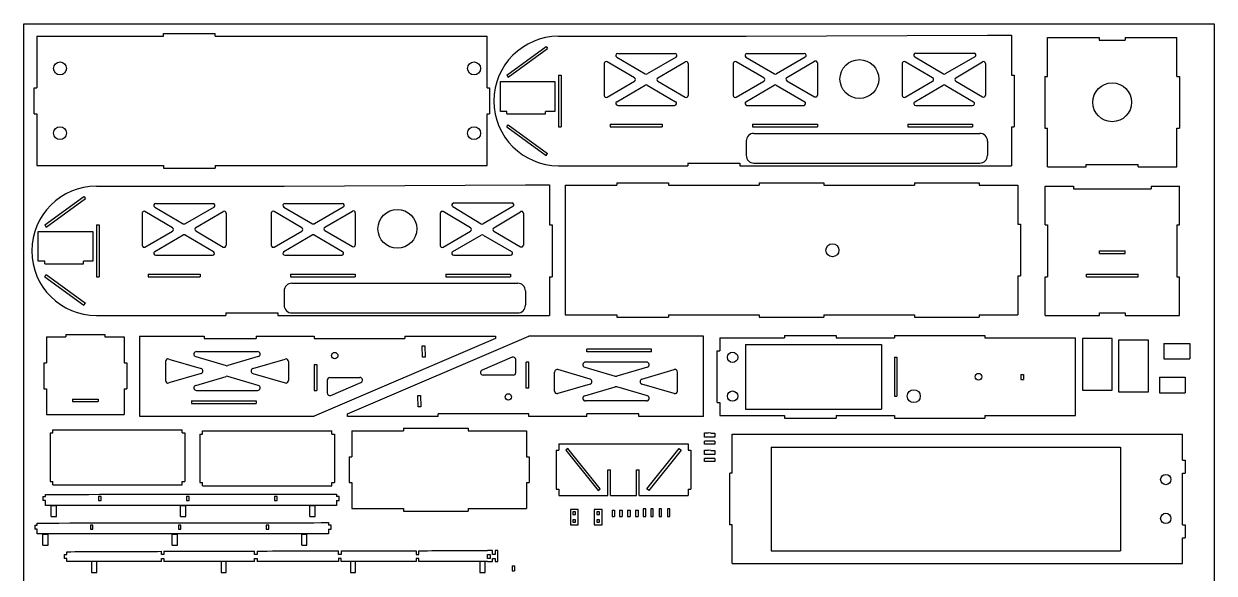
# Model space of a CAD drawing. Header units: millimetres. Extents: x -19 to 901, y -788 to 132.
# Drawn here: x -19 to 901, y -293 to 132 of the extents above; entities that cross this region are included whole.
import ezdxf

# ---------------------------------------------------------------- set-up
doc = ezdxf.new("R2010")
doc.units = ezdxf.units.MM

# ---------------------------------------------------------------- blocks, each defined once
blk = doc.blocks.new('tail_卡扣')
at = {"color": 7, "linetype": 'Continuous', "lineweight": 25}
for p, q in [((0, 5.36), (0, 8.78)), ((0, 8.78), (3, 8.78)), ((8, 5.36), (0, 5.36)), ((8, 2.36), (0, 2.36)), ((0, 0), (0, 2.36)), ((3, 0), (0, 0)), ((5, 8.46), (3, 8.78)), ((5, 0.07), (3, 0)), ((5, 8.46), (8, 8.46)), ((8, 0.07), (5, 0.07)), ((8, 8.46), (8, 5.36)), ((8, 2.36), (8, 0.07))]:
    blk.add_line(p, q, dxfattribs=at)
blk = doc.blocks.new('插座板')
at = {"color": 7, "linetype": 'Continuous', "lineweight": 25}
for p, q in [((0, 12), (0, 0)), ((6, 12), (0, 12)), ((4, 10), (2, 10)), ((2, 10), (2, 8)), ((4, 8), (4, 10)), ((6, 0), (6, 12)), ((0, 0), (6, 0)), ((2, 8), (4, 8)), ((4, 4), (2, 4)), ((2, 4), (2, 2)), ((2, 2), (4, 2)), ((4, 2), (4, 4))]:
    blk.add_line(p, q, dxfattribs=at)
blk = doc.blocks.new('6mm插座')
at = {"color": 7, "linetype": 'Continuous', "lineweight": 25}
for p, q in [((0, 6), (0, 0)), ((2, 6), (0, 6)), ((0, 0), (2, 0)), ((2, 0), (2, 6))]:
    blk.add_line(p, q, dxfattribs=at)
blk = doc.blocks.new('5mm插座')
at = {"color": 7, "linetype": 'Continuous', "lineweight": 25}
for p, q in [((0, 5), (0, 0)), ((0, 5), (2, 5)), ((0, 0), (2, 0)), ((2, 5), (2, 0))]:
    blk.add_line(p, q, dxfattribs=at)
blk = doc.blocks.new('副翼前挡板')
at = {"color": 7, "linetype": 'Continuous', "lineweight": 25}
for p, q in [((0, 15.41), (2, 15.41)), ((0, 15.41), (0, 12.41)), ((2, 12.41), (0, 12.41)), ((2, 15.41), (2, 17.06)), ((2, 8.63), (2, 12.41)), ((45, 15.41), (43, 15.41)), ((43, 15.41), (43, 12.41)), ((43, 12.41), (45, 12.41)), ((45, 12.41), (45, 15.41)), ((111, 15.41), (111, 12.41)), ((113, 15.41), (111, 15.41)), ((111, 12.41), (113, 12.41)), ((113, 12.41), (113, 15.41)), ((181, 15.41), (179, 15.41)), ((179, 15.41), (179, 12.41)), ((179, 12.41), (181, 12.41)), ((181, 12.41), (181, 15.41)), ((227, 17.37), (227, 15.41)), ((229, 15.41), (227, 15.41)), ((227, 12.41), (227, 8.63)), ((227, 12.41), (229, 12.41)), ((229, 12.41), (229, 15.41)), ((6.35, 0), (6.35, 8.63)), ((6.35, 0), (10.35, 0)), ((6.55, 8.63), (6.55, 8.42)), ((6.55, 8.42), (7.55, 8.42)), ((7.55, 8.42), (7.55, 8.63)), ((7.75, 8.63), (7.75, 8.42)), ((7.75, 8.42), (8.75, 8.42)), ((8.75, 8.42), (8.75, 8.63)), ((8.95, 8.63), (8.95, 8.42)), ((8.95, 8.42), (9.95, 8.42)), ((9.95, 8.42), (9.95, 8.63)), ((10.15, 8.63), (10.15, 8.42)), ((10.15, 8.42), (10.35, 8.42)), ((10.35, 0), (10.35, 8.42)), ((106.35, 0), (106.35, 8.62)), ((106.35, 0), (110.35, 0)), ((106.55, 8.62), (106.55, 8.42)), ((106.55, 8.42), (107.55, 8.42)), ((107.55, 8.42), (107.55, 8.62)), ((107.75, 8.62), (107.75, 8.42)), ((107.75, 8.42), (108.75, 8.42)), ((108.75, 8.42), (108.75, 8.62)), ((108.95, 8.62), (108.95, 8.42)), ((108.95, 8.42), (109.95, 8.42)), ((109.95, 8.42), (109.95, 8.62)), ((110.15, 8.62), (110.15, 8.42)), ((110.15, 8.42), (110.35, 8.42)), ((110.35, 0), (110.35, 8.42)), ((206.35, 0), (206.35, 8.63)), ((206.35, 0), (210.35, 0)), ((206.55, 8.63), (206.55, 8.42)), ((206.55, 8.42), (207.55, 8.42)), ((207.55, 8.42), (207.55, 8.63)), ((207.75, 8.63), (207.75, 8.42)), ((207.75, 8.42), (208.75, 8.42)), ((208.75, 8.42), (208.75, 8.63)), ((208.95, 8.63), (208.95, 8.42)), ((208.95, 8.42), (209.95, 8.42)), ((209.95, 8.42), (209.95, 8.63)), ((210.15, 8.63), (210.15, 8.42)), ((210.15, 8.42), (210.35, 8.42)), ((210.35, 0), (210.35, 8.42))]:
    blk.add_line(p, q, dxfattribs=at)
for points, knots in [([(2, 17.06), (46.62, 17.19), (91.23, 17.26), (135.85, 17.3), (166.23, 17.33), (196.62, 17.35), (227, 17.37)], [0.002, 0.002, 0.002, 0.002, 0.1358483, 0.1358483, 0.1358483, 0.2270002, 0.2270002, 0.2270002, 0.2270002]), ([(106.35, 8.62), (89.7, 8.62), (57.63, 8.62), (25.56, 8.62), (10.15, 8.63)], [0.41265214, 0.41265214, 0.41265214, 0.41265214, 0.46260475, 0.50885214, 0.50885214, 0.50885214, 0.50885214]), ([(206.35, 8.63), (188.83, 8.62), (156.76, 8.62), (124.69, 8.62), (110.15, 8.62)], [0.31265214, 0.31265214, 0.31265214, 0.31265214, 0.36521428, 0.40885214, 0.40885214, 0.40885214, 0.40885214])]:
    blk.add_open_spline(points, degree=3, knots=knots, dxfattribs=at)
for points in [[(6.35, 8.63), (4.9, 8.63), (3.45, 8.63), (2, 8.63)], [(7.55, 8.63), (7.21, 8.63), (6.88, 8.63), (6.55, 8.63)], [(8.75, 8.63), (8.41, 8.63), (8.08, 8.63), (7.75, 8.63)], [(9.95, 8.63), (9.61, 8.63), (9.28, 8.63), (8.95, 8.63)], [(107.55, 8.62), (107.21, 8.62), (106.88, 8.62), (106.55, 8.62)], [(108.75, 8.62), (108.41, 8.62), (108.08, 8.62), (107.75, 8.62)], [(109.95, 8.62), (109.61, 8.62), (109.28, 8.62), (108.95, 8.62)], [(207.55, 8.63), (207.21, 8.63), (206.88, 8.63), (206.55, 8.63)], [(208.75, 8.63), (208.41, 8.63), (208.08, 8.63), (207.75, 8.63)], [(209.95, 8.63), (209.61, 8.63), (209.28, 8.63), (208.95, 8.63)], [(227, 8.63), (221.38, 8.63), (215.77, 8.63), (210.15, 8.63)]]:
    blk.add_open_spline(points, degree=3, dxfattribs=at)
blk = doc.blocks.new('升降舵前挡板')
at = {"color": 7, "linetype": 'Continuous', "lineweight": 25}
for p, q in [((0, 13.95), (2, 13.95)), ((0, 13.95), (0, 10.95)), ((2, 10.95), (0, 10.95)), ((2, 13.95), (2, 16.19)), ((2, 8.66), (2, 10.95)), ((75, 13.95), (75, 16.47)), ((77, 13.95), (75, 13.95)), ((75, 8.66), (75, 10.95)), ((75, 10.95), (77, 10.95)), ((77, 16.48), (77, 13.95)), ((77, 10.95), (77, 8.66)), ((147, 13.95), (147, 16.69)), ((149, 13.95), (147, 13.95)), ((147, 8.66), (147, 10.95)), ((147, 10.95), (149, 10.95)), ((149, 16.7), (149, 13.95)), ((149, 10.95), (149, 8.66)), ((212, 13.95), (212, 16.84)), ((214, 13.95), (212, 13.95)), ((212, 10.95), (212, 8.66)), ((214, 10.95), (212, 10.95)), ((214, 16.85), (214, 13.95)), ((214, 8.66), (214, 10.95)), ((272, 16.96), (272, 13.95)), ((272, 13.95), (274, 13.95)), ((272, 10.95), (272, 8.66)), ((274, 10.95), (272, 10.95)), ((274, 13.95), (274, 16.96)), ((274, 8.66), (274, 10.95)), ((331, 17.05), (327, 17.05)), ((327, 13.95), (329, 13.95)), ((327, 10.95), (327, 13.95)), ((329, 10.95), (327, 10.95)), ((329, 13.95), (329, 10.95)), ((331, 13.95), (331, 17.05)), ((333, 13.95), (331, 13.95)), ((331, 8.66), (331, 10.95)), ((331, 10.95), (333, 10.95)), ((335, 17.05), (333, 17.05)), ((333, 17.05), (333, 13.95)), ((333, 10.95), (333, 8.66)), ((335, 8.66), (335, 17.05)), ((21.12, 8.66), (21.12, 0)), ((21.12, 0), (25.12, 0)), ((21.32, 8.56), (21.32, 8.66)), ((22.32, 8.56), (21.32, 8.56)), ((22.32, 8.66), (22.32, 8.56)), ((22.52, 8.56), (22.52, 8.66)), ((23.52, 8.56), (22.52, 8.56)), ((23.52, 8.66), (23.52, 8.56)), ((23.72, 8.56), (23.72, 8.66)), ((24.72, 8.56), (23.72, 8.56)), ((24.72, 8.66), (24.72, 8.56)), ((24.92, 8.56), (24.92, 8.66)), ((25.12, 8.56), (24.92, 8.56)), ((25.12, 0), (25.12, 8.56)), ((121.12, 8.66), (121.12, 0)), ((121.12, 0), (125.12, 0)), ((121.32, 8.56), (121.32, 8.66)), ((122.32, 8.56), (121.32, 8.56)), ((122.32, 8.66), (122.32, 8.56)), ((122.52, 8.56), (122.52, 8.66)), ((123.52, 8.56), (122.52, 8.56)), ((123.52, 8.66), (123.52, 8.56)), ((123.72, 8.56), (123.72, 8.66)), ((124.72, 8.56), (123.72, 8.56)), ((124.72, 8.66), (124.72, 8.56)), ((124.92, 8.56), (124.92, 8.66)), ((125.12, 8.56), (124.92, 8.56)), ((125.12, 0), (125.12, 8.56)), ((221.12, 8.66), (221.12, 0)), ((221.12, 0), (225.12, 0)), ((221.32, 8.56), (221.32, 8.66)), ((222.32, 8.56), (221.32, 8.56)), ((222.32, 8.66), (222.32, 8.56)), ((222.52, 8.56), (222.52, 8.66)), ((223.52, 8.56), (222.52, 8.56)), ((223.52, 8.66), (223.52, 8.56)), ((223.72, 8.56), (223.72, 8.66)), ((224.72, 8.56), (223.72, 8.56)), ((224.72, 8.66), (224.72, 8.56)), ((224.92, 8.56), (224.92, 8.66)), ((225.12, 8.56), (224.92, 8.56)), ((225.12, 0), (225.12, 8.56)), ((321.12, 8.66), (321.12, 0)), ((321.12, 0), (325.12, 0)), ((321.32, 8.56), (321.32, 8.66)), ((322.32, 8.56), (321.32, 8.56)), ((322.32, 8.66), (322.32, 8.56)), ((322.52, 8.56), (322.52, 8.66)), ((323.52, 8.56), (322.52, 8.56)), ((323.52, 8.66), (323.52, 8.56)), ((323.72, 8.56), (323.72, 8.66)), ((324.72, 8.56), (323.72, 8.56)), ((324.72, 8.66), (324.72, 8.56)), ((324.92, 8.56), (324.92, 8.66)), ((325.12, 8.56), (324.92, 8.56)), ((325.12, 0), (325.12, 8.56)), ((327, 8.66), (331, 8.66)), ((333, 8.66), (335, 8.66))]:
    blk.add_line(p, q, dxfattribs=at)
for points, knots in [([(2, 16.19), (10.26, 16.22), (18.53, 16.26), (42.86, 16.36), (58.93, 16.42), (75, 16.47)], [0.00200002, 0.00200002, 0.00200002, 0.00200002, 0.02679485, 0.02679485, 0.07500061, 0.07500061, 0.07500061, 0.07500061]), ([(77, 16.48), (95.99, 16.55), (114.98, 16.6), (138.32, 16.67), (142.66, 16.68), (147, 16.69)], [0.07700062, 0.07700062, 0.07700062, 0.07700062, 0.13397432, 0.13397432, 0.14700094, 0.14700094, 0.14700094, 0.14700094]), ([(214, 16.85), (219.83, 16.86), (239.16, 16.9), (258.49, 16.94), (272, 16.96)], [0.21400114, 0.21400114, 0.21400114, 0.21400114, 0.2314763, 0.27200125, 0.27200125, 0.27200125, 0.27200125])]:
    blk.add_open_spline(points, degree=3, knots=knots, dxfattribs=at)
for points in [[(149, 16.7), (170, 16.75), (191, 16.8), (212, 16.84)], [(274, 16.96), (291.67, 17), (309.33, 17.03), (327, 17.05)], [(21.12, 8.66), (14.75, 8.66), (8.37, 8.66), (2, 8.66)], [(22.32, 8.66), (21.99, 8.66), (21.66, 8.66), (21.32, 8.66)], [(23.52, 8.66), (23.19, 8.66), (22.86, 8.66), (22.52, 8.66)], [(24.72, 8.66), (24.39, 8.66), (24.06, 8.66), (23.72, 8.66)], [(75, 8.66), (58.31, 8.66), (41.62, 8.66), (24.92, 8.66)], [(121.12, 8.66), (106.42, 8.66), (91.71, 8.66), (77, 8.66)], [(122.32, 8.66), (121.99, 8.66), (121.66, 8.66), (121.32, 8.66)], [(123.52, 8.66), (123.19, 8.66), (122.86, 8.66), (122.52, 8.66)], [(124.72, 8.66), (124.39, 8.66), (124.06, 8.66), (123.72, 8.66)], [(147, 8.66), (139.64, 8.66), (132.28, 8.66), (124.92, 8.66)], [(212, 8.66), (191, 8.66), (170, 8.66), (149, 8.66)], [(221.12, 8.66), (218.75, 8.66), (216.37, 8.66), (214, 8.66)], [(222.32, 8.66), (221.99, 8.66), (221.66, 8.66), (221.32, 8.66)], [(223.52, 8.66), (223.19, 8.66), (222.86, 8.66), (222.52, 8.66)], [(224.72, 8.66), (224.39, 8.66), (224.06, 8.66), (223.72, 8.66)], [(272, 8.66), (256.31, 8.66), (240.62, 8.66), (224.92, 8.66)], [(321.12, 8.66), (305.42, 8.66), (289.71, 8.66), (274, 8.66)], [(322.32, 8.66), (321.99, 8.66), (321.66, 8.66), (321.32, 8.66)], [(323.52, 8.66), (323.19, 8.66), (322.86, 8.66), (322.52, 8.66)], [(324.72, 8.66), (324.39, 8.66), (324.06, 8.66), (323.72, 8.66)], [(327, 8.66), (326.31, 8.66), (325.62, 8.66), (324.92, 8.66)]]:
    blk.add_open_spline(points, degree=3, dxfattribs=at)
blk = doc.blocks.new('fin_卡扣_高度为59')
at = {"color": 7, "linetype": 'Continuous', "lineweight": 25}
for p, q in [((0, 4), (2, 4)), ((0, 4), (0, 0)), ((0, 0), (2, 0)), ((2, 4), (2, 0))]:
    blk.add_line(p, q, dxfattribs=at)

msp = doc.modelspace()

# ---------------------------------------------------------------- linework, layer by layer
at = {"color": 7, "linetype": 'Continuous', "lineweight": 25}
for p, q in [((-9.5, 122), (-9.5, 82)), ((-9.5, 122), (88.5, 122)), ((88.5, 122), (88.5, 124)), ((88.5, 124), (128.5, 124)), ((128.5, 122), (128.5, 124)), ((128.5, 122), (338.5, 122)), ((338.5, 82), (338.5, 122)), ((393.8, 121.84), (538.8, 121.84)), ((538.8, 121.84), (725.3, 122.84)), ((725.3, 122.84), (743.8, 122.84)), ((743.8, 122.84), (743.8, 91.84)), ((771.69, 90.87), (771.69, 120.87)), ((771.69, 120.87), (811.69, 120.87)), ((811.69, 120.87), (811.69, 118.87)), ((831.69, 120.87), (831.69, 118.87)), ((831.69, 120.87), (871.69, 120.87)), ((871.69, 90.87), (871.69, 120.87)), ((353.8, 91.84), (384.1, 113.93)), ((354.98, 90.23), (385.28, 112.32)), ((384.1, 113.93), (385.28, 112.32)), ((811.69, 118.87), (831.69, 118.87)), ((452.57, 89.74), (431.25, 102.19)), ((438.78, 105.71), (460.86, 92.83)), ((439.54, 108.5), (483.88, 108.5)), ((484.63, 105.7), (462.37, 92.82)), ((470.5, 89.8), (491.73, 102.19)), ((552.38, 89.74), (531.05, 102.19)), ((538.59, 105.71), (560.67, 92.83)), ((539.35, 108.5), (583.68, 108.5)), ((584.43, 105.7), (562.18, 92.82)), ((570.31, 90.14), (591.54, 102.53)), ((593.8, 101.23), (593.8, 76.45)), ((682.91, 89.69), (661.58, 102.13)), ((669.1, 106.06), (691.18, 92.78)), ((669.87, 108.84), (714.89, 108.84)), ((715.64, 106.04), (692.7, 92.77)), ((700.81, 89.74), (721.53, 102.12)), ((428.99, 100.89), (428.99, 76.1)), ((493.99, 100.89), (493.99, 76.11)), ((528.8, 100.89), (528.8, 76.1)), ((659.32, 100.84), (659.32, 76.05)), ((723.8, 100.84), (723.8, 76.36)), ((348.8, 86.84), (390.8, 86.84)), ((348.8, 63.84), (348.8, 86.84)), ((353.8, 91.84), (354.98, 90.23)), ((390.8, 86.84), (390.8, 63.84)), ((393.8, 91.84), (395.8, 91.84)), ((393.8, 91.84), (393.8, 51.84)), ((395.8, 91.84), (395.8, 51.84)), ((431.24, 74.81), (452.57, 87.15)), ((438.78, 71.3), (460.73, 84.1)), ((462.25, 84.1), (484.2, 71.3)), ((470.5, 87.21), (491.73, 74.82)), ((531.05, 74.81), (552.38, 87.15)), ((538.59, 71.3), (560.54, 84.1)), ((562.05, 84.1), (584.01, 71.3)), ((570.31, 87.55), (591.54, 75.16)), ((661.57, 74.75), (682.9, 87.1)), ((669.11, 71.24), (691.06, 84.05)), ((692.58, 84.05), (714.53, 71.24)), ((700.83, 87.15), (721.54, 75.07)), ((743.8, 91.84), (745.8, 91.84)), ((745.8, 91.84), (745.8, 51.84)), ((769.69, 90.87), (771.69, 90.87)), ((769.69, 90.87), (769.69, 50.87)), ((871.69, 90.87), (873.69, 90.87)), ((873.69, 90.87), (873.69, 50.87)), ((-11.5, 82), (-9.5, 82)), ((-11.5, 62), (-11.5, 82)), ((338.5, 82), (340.5, 82)), ((340.5, 82), (340.5, 62)), ((439.54, 68.5), (483.44, 68.5)), ((539.35, 68.5), (583.25, 68.5)), ((669.87, 68.45), (713.77, 68.45)), ((-11.5, 62), (-9.5, 62)), ((-9.5, 62), (-9.5, 22)), ((338.5, 62), (340.5, 62)), ((338.5, 22), (338.5, 62)), ((353.8, 63.84), (348.8, 63.84)), ((353.8, 61.84), (353.8, 63.84)), ((353.8, 61.84), (383.8, 61.84)), ((383.8, 61.84), (383.8, 63.84)), ((390.8, 63.84), (383.8, 63.84)), ((353.8, 51.84), (354.98, 53.46)), ((353.8, 51.84), (384.1, 29.75)), ((354.98, 53.46), (385.28, 31.37)), ((393.8, 51.84), (395.8, 51.84)), ((433.8, 53.84), (473.8, 53.84)), ((433.8, 53.84), (433.8, 51.84)), ((433.8, 51.84), (473.8, 51.84)), ((473.8, 53.84), (473.8, 51.84)), ((543.8, 53.84), (593.8, 53.84)), ((543.8, 53.84), (543.8, 51.84)), ((543.8, 51.84), (593.8, 51.84)), ((544.8, 46.84), (719.3, 46.84)), ((593.8, 53.84), (593.8, 51.84)), ((663.8, 53.84), (713.8, 53.84)), ((663.8, 53.84), (663.8, 51.84)), ((663.8, 51.84), (713.8, 51.84)), ((713.8, 53.84), (713.8, 51.84)), ((743.8, 51.84), (743.8, 21.84)), ((743.8, 51.84), (745.8, 51.84)), ((769.69, 50.87), (771.69, 50.87)), ((771.69, 20.87), (771.69, 50.87)), ((871.69, 50.87), (873.69, 50.87)), ((871.69, 20.87), (871.69, 50.87)), ((538.8, 40.84), (538.8, 29.84)), ((725.3, 40.84), (725.3, 29.84)), ((384.1, 29.75), (385.28, 31.37)), ((-9.5, 22), (88.5, 22)), ((88.5, 22), (88.5, 20)), ((88.5, 20), (128.5, 20)), ((128.5, 22), (338.5, 22)), ((128.5, 22), (128.5, 20)), ((393.8, 21.84), (493.8, 21.84)), ((493.8, 23.84), (493.8, 21.84)), ((493.8, 23.84), (533.8, 23.84)), ((533.8, 23.84), (533.8, 21.84)), ((533.8, 21.84), (743.8, 21.84)), ((544.8, 23.84), (719.3, 23.84)), ((771.69, 20.87), (801.69, 20.87)), ((801.69, 22.87), (841.69, 22.87)), ((801.69, 20.87), (801.69, 22.87)), ((841.69, 20.87), (841.69, 22.87)), ((841.69, 20.87), (871.69, 20.87)), ((36.73, 6.05), (181.73, 6.05)), ((181.73, 6.05), (368.23, 7.05)), ((368.23, 7.05), (386.73, 7.05)), ((386.73, 7.05), (386.73, -23.95)), ((398.78, 6.74), (398.78, -93.26)), ((398.78, 6.74), (438.78, 6.74)), ((438.78, 8.74), (438.78, 6.74)), ((438.78, 8.74), (478.78, 8.74)), ((478.78, 8.74), (478.78, 6.74)), ((478.78, 6.74), (548.78, 6.74)), ((548.78, 8.74), (548.78, 6.74)), ((548.78, 8.74), (598.78, 8.74)), ((598.78, 8.74), (598.78, 6.74)), ((598.78, 6.74), (668.78, 6.74)), ((668.78, 8.74), (668.78, 6.74)), ((668.78, 8.74), (718.78, 8.74)), ((718.78, 8.74), (718.78, 6.74)), ((718.78, 6.74), (748.78, 6.74)), ((748.78, 6.74), (748.78, -23.26)), ((769.75, -23.95), (769.75, 6.05)), ((769.75, 6.05), (791.75, 6.05)), ((791.75, 6.05), (791.75, 4.05)), ((791.75, 4.05), (851.75, 4.05)), ((851.75, 6.05), (851.75, 4.05)), ((851.75, 6.05), (873.75, 6.05)), ((873.75, -23.95), (873.75, 6.05)), ((-3.27, -23.95), (27.03, -1.86)), ((-2.1, -25.56), (28.21, -3.47)), ((27.03, -1.86), (28.21, -3.47)), ((82.47, -7.29), (126.8, -7.29)), ((182.27, -7.29), (226.61, -7.29)), ((312.8, -6.95), (357.82, -6.95)), ((71.92, -14.9), (71.92, -39.69)), ((95.5, -26.05), (74.17, -13.6)), ((81.71, -10.08), (103.79, -22.97)), ((127.55, -10.09), (105.3, -22.97)), ((113.43, -25.99), (134.66, -13.6)), ((136.92, -14.9), (136.92, -39.68)), ((171.73, -14.9), (171.73, -39.69)), ((195.31, -26.05), (173.98, -13.6)), ((181.52, -10.08), (203.6, -22.97)), ((227.36, -10.09), (205.11, -22.97)), ((213.23, -25.65), (234.47, -13.26)), ((236.73, -14.56), (236.73, -39.34)), ((302.25, -14.95), (302.25, -39.74)), ((325.83, -26.1), (304.5, -13.66)), ((312.02, -9.73), (334.11, -23.01)), ((358.57, -9.75), (335.63, -23.02)), ((343.74, -26.06), (364.46, -13.67)), ((366.73, -14.95), (366.73, -39.43)), ((-3.27, -23.95), (-2.1, -25.56)), ((36.73, -23.95), (38.73, -23.95)), ((36.73, -23.95), (36.73, -63.95)), ((38.73, -23.95), (38.73, -63.95)), ((386.73, -23.95), (388.73, -23.95)), ((388.73, -23.95), (388.73, -63.95)), ((748.78, -23.26), (750.78, -23.26)), ((750.78, -23.26), (750.78, -63.26)), ((769.75, -23.95), (771.75, -23.95)), ((771.75, -23.95), (771.75, -63.95)), ((871.75, -23.95), (873.75, -23.95)), ((871.75, -23.95), (871.75, -63.95)), ((-8.27, -28.95), (33.73, -28.95)), ((-8.27, -51.95), (-8.27, -28.95)), ((33.73, -28.95), (33.73, -51.95)), ((74.17, -40.99), (95.5, -28.64)), ((81.71, -44.49), (103.66, -31.69)), ((105.17, -31.69), (127.13, -44.49)), ((113.43, -28.58), (134.66, -40.97)), ((173.98, -40.99), (195.31, -28.64)), ((181.52, -44.49), (203.47, -31.69)), ((204.98, -31.69), (226.93, -44.49)), ((213.23, -28.24), (234.47, -40.63)), ((304.5, -41.04), (325.83, -28.69)), ((312.04, -44.55), (333.99, -31.74)), ((335.5, -31.74), (357.46, -44.55)), ((343.76, -28.64), (364.47, -40.72)), ((811.75, -43.95), (831.75, -43.95)), ((811.75, -45.95), (811.75, -43.95)), ((811.75, -45.95), (831.75, -45.95)), ((831.75, -45.95), (831.75, -43.95)), ((-3.27, -51.95), (-8.27, -51.95)), ((-3.27, -53.95), (-3.27, -51.95)), ((-3.27, -53.95), (26.73, -53.95)), ((26.73, -53.95), (26.73, -51.95)), ((33.73, -51.95), (26.73, -51.95)), ((82.47, -47.29), (126.37, -47.29)), ((182.27, -47.29), (226.18, -47.29)), ((312.8, -47.34), (356.7, -47.34)), ((-3.27, -63.95), (-2.1, -62.33)), ((-3.27, -63.95), (27.03, -86.04)), ((-2.1, -62.33), (28.21, -84.42)), ((36.73, -63.95), (38.73, -63.95)), ((76.73, -61.95), (116.73, -61.95)), ((76.73, -61.95), (76.73, -63.95)), ((76.73, -63.95), (116.73, -63.95)), ((116.73, -61.95), (116.73, -63.95)), ((186.73, -61.95), (236.73, -61.95)), ((186.73, -61.95), (186.73, -63.95)), ((186.73, -63.95), (236.73, -63.95)), ((236.73, -61.95), (236.73, -63.95)), ((306.73, -61.95), (356.73, -61.95)), ((306.73, -61.95), (306.73, -63.95)), ((306.73, -63.95), (356.73, -63.95)), ((356.73, -61.95), (356.73, -63.95)), ((386.73, -63.95), (386.73, -93.95)), ((386.73, -63.95), (388.73, -63.95)), ((748.78, -63.26), (750.78, -63.26)), ((748.78, -63.26), (748.78, -93.26)), ((769.75, -93.95), (769.75, -63.95)), ((769.75, -63.95), (771.75, -63.95)), ((801.75, -61.95), (841.75, -61.95)), ((801.75, -63.95), (801.75, -61.95)), ((801.75, -63.95), (841.75, -63.95)), ((841.75, -63.95), (841.75, -61.95)), ((871.75, -63.95), (873.75, -63.95)), ((873.75, -93.95), (873.75, -63.95)), ((187.73, -68.95), (362.23, -68.95)), ((181.73, -74.95), (181.73, -85.95)), ((368.23, -74.95), (368.23, -85.95)), ((27.03, -86.04), (28.21, -84.42)), ((136.73, -91.95), (136.73, -93.95)), ((136.73, -91.95), (176.73, -91.95)), ((176.73, -91.95), (176.73, -93.95)), ((187.73, -91.95), (362.23, -91.95)), ((811.75, -93.95), (811.75, -91.95)), ((811.75, -91.95), (831.75, -91.95)), ((831.75, -91.95), (831.75, -93.95)), ((36.73, -93.95), (136.73, -93.95)), ((176.73, -93.95), (386.73, -93.95)), ((398.78, -93.26), (438.78, -93.26)), ((438.78, -93.26), (438.78, -95.26)), ((438.78, -95.26), (478.78, -95.26)), ((478.78, -93.26), (548.78, -93.26)), ((478.78, -93.26), (478.78, -95.26)), ((548.78, -93.26), (548.78, -95.26)), ((548.78, -95.26), (598.78, -95.26)), ((598.78, -93.26), (668.78, -93.26)), ((598.78, -93.26), (598.78, -95.26)), ((668.78, -93.26), (668.78, -95.26)), ((668.78, -95.26), (718.78, -95.26)), ((718.78, -93.26), (748.78, -93.26)), ((718.78, -93.26), (718.78, -95.26)), ((769.75, -93.95), (811.75, -93.95)), ((831.75, -93.95), (873.75, -93.95)), ((13.09, -108.47), (13.09, -110.47)), ((13.09, -108.47), (43.09, -108.47)), ((43.09, -108.47), (43.09, -110.47)), ((70.03, -109.79), (120.03, -109.79)), ((70.03, -109.79), (70.03, -171.79)), ((120.03, -109.79), (120.03, -111.79)), ((160.03, -109.79), (160.03, -111.79)), ((160.03, -109.79), (205.03, -109.79)), ((205.03, -109.79), (205.03, -111.79)), ((230.73, -169.96), (370.73, -109.96)), ((275.03, -109.79), (275.03, -111.79)), ((275.03, -109.79), (345.03, -109.79)), ((345.03, -109.79), (345.03, -111.79)), ((505.73, -109.96), (370.73, -109.96)), ((505.73, -171.96), (505.73, -109.96)), ((568.32, -109.23), (568.32, -111.23)), ((568.32, -109.23), (608.32, -109.23)), ((608.32, -109.23), (608.32, -111.23)), ((653.32, -109.23), (723.32, -109.23)), ((653.32, -109.23), (653.32, -111.23)), ((723.32, -109.23), (723.32, -111.23)), ((-1.91, -110.47), (-1.91, -130.47)), ((-1.91, -110.47), (13.09, -110.47)), ((43.09, -110.47), (58.09, -110.47)), ((58.09, -110.47), (58.09, -130.47)), ((120.03, -111.79), (160.03, -111.79)), ((205.03, -111.79), (275.03, -111.79)), ((345.03, -111.79), (205.03, -171.79)), ((288.47, -117.32), (290.47, -117.29)), ((288.63, -126.1), (288.47, -117.32)), ((290.47, -117.29), (290.63, -126.07)), ((518.32, -111.23), (518.32, -121.23)), ((518.32, -111.23), (568.32, -111.23)), ((538.32, -116.23), (538.32, -166.23)), ((538.32, -116.23), (643.32, -116.23)), ((608.32, -111.23), (653.32, -111.23)), ((643.32, -116.23), (643.32, -166.23)), ((723.32, -111.23), (793.32, -111.23)), ((793.32, -171.23), (793.32, -111.23)), ((798.62, -111.69), (798.62, -151.69)), ((821.62, -111.69), (798.62, -111.69)), ((821.62, -151.69), (821.62, -111.69)), ((826.67, -112.85), (826.67, -152.85)), ((849.67, -112.85), (826.67, -112.85)), ((849.67, -152.85), (849.67, -112.85)), ((861.71, -115.44), (881.67, -115.44)), ((861.71, -115.44), (861.71, -127.44)), ((881.67, -115.44), (881.67, -127.44)), ((92.59, -127.55), (117.51, -134.87)), ((113.35, -125.71), (136.97, -132.66)), ((113.92, -121.79), (161.14, -121.79)), ((161.71, -125.71), (138.09, -132.66)), ((157.55, -134.87), (182.47, -127.55)), ((290.63, -126.07), (288.63, -126.1)), ((357.94, -126.15), (334.69, -136.12)), ((360.73, -137.96), (360.73, -127.99)), ((415.73, -121.96), (415.73, -119.96)), ((465.73, -119.96), (415.73, -119.96)), ((465.73, -121.96), (415.73, -121.96)), ((465.73, -121.96), (465.73, -119.96)), ((516.32, -161.23), (516.32, -121.23)), ((516.32, -121.23), (518.32, -121.23)), ((653.32, -126.23), (655.32, -126.23)), ((653.32, -126.23), (653.32, -156.23)), ((655.32, -126.23), (655.32, -156.23)), ((861.71, -127.44), (881.67, -127.44)), ((-3.91, -130.47), (-1.91, -130.47)), ((-3.91, -130.47), (-3.91, -150.47)), ((58.09, -130.47), (60.09, -130.47)), ((60.09, -130.47), (60.09, -150.47)), ((90.03, -129.47), (90.03, -144.12)), ((185.03, -129.47), (185.03, -144.12)), ((205.03, -131.79), (205.03, -151.79)), ((205.03, -131.79), (207.03, -131.79)), ((207.03, -131.79), (207.03, -151.79)), ((368.73, -149.96), (368.73, -129.96)), ((370.73, -129.96), (368.73, -129.96)), ((370.73, -149.96), (370.73, -129.96)), ((390.73, -152.29), (390.73, -137.63)), ((418.21, -143.04), (393.3, -135.71)), ((414.06, -133.88), (437.67, -140.82)), ((461.84, -129.96), (414.62, -129.96)), ((462.41, -133.88), (438.8, -140.82)), ((458.26, -143.04), (483.17, -135.71)), ((485.73, -152.29), (485.73, -137.63)), ((117.51, -138.71), (92.59, -146.04)), ((113.35, -147.87), (136.97, -140.93)), ((161.71, -147.87), (138.09, -140.93)), ((157.55, -138.71), (182.47, -146.04)), ((215.03, -143.79), (215.03, -153.76)), ((217.03, -141.79), (240.29, -141.79)), ((217.82, -155.6), (241.07, -145.63)), ((358.73, -139.96), (335.48, -139.96)), ((418.21, -146.88), (393.3, -154.21)), ((483.17, -154.21), (458.26, -146.88)), ((751.02, -139.38), (751.02, -143.26)), ((751.02, -139.38), (753.02, -139.38)), ((751.02, -143.26), (753.02, -143.26)), ((753.02, -139.38), (753.02, -143.26)), ((858.23, -141.54), (878.19, -141.54)), ((858.23, -141.54), (858.23, -153.54)), ((878.19, -141.54), (878.19, -153.54)), ((-3.91, -150.47), (-1.91, -150.47)), ((-1.91, -150.47), (-1.91, -170.47)), ((58.09, -150.47), (60.09, -150.47)), ((58.09, -150.47), (58.09, -170.47)), ((113.92, -151.79), (161.14, -151.79)), ((205.03, -151.79), (207.03, -151.79)), ((285.14, -155.69), (287.14, -155.65)), ((285.29, -164.46), (285.14, -155.69)), ((287.14, -155.65), (287.29, -164.43)), ((370.73, -149.96), (368.73, -149.96)), ((414.06, -156.04), (437.67, -149.1)), ((462.41, -156.04), (438.8, -149.1)), ((653.32, -156.23), (655.32, -156.23)), ((798.62, -151.69), (821.62, -151.69)), ((826.67, -152.85), (849.67, -152.85)), ((858.23, -153.54), (878.19, -153.54)), ((18.09, -158.47), (18.09, -160.47)), ((18.09, -158.47), (38.09, -158.47)), ((18.09, -160.47), (38.09, -160.47)), ((38.09, -158.47), (38.09, -160.47)), ((110.03, -159.79), (160.03, -159.79)), ((110.03, -159.79), (110.03, -161.79)), ((110.03, -161.79), (160.03, -161.79)), ((160.03, -159.79), (160.03, -161.79)), ((287.29, -164.43), (285.29, -164.46)), ((461.84, -159.96), (414.62, -159.96)), ((516.32, -161.23), (518.32, -161.23)), ((518.32, -161.23), (518.32, -171.23)), ((-1.91, -170.47), (58.09, -170.47)), ((70.03, -171.79), (205.03, -171.79)), ((230.73, -171.96), (230.73, -169.96)), ((300.73, -171.96), (230.73, -171.96)), ((370.73, -169.96), (300.73, -169.96)), ((300.73, -171.96), (300.73, -169.96)), ((370.73, -171.96), (370.73, -169.96)), ((415.73, -171.96), (370.73, -171.96)), ((455.73, -169.96), (415.73, -169.96)), ((415.73, -171.96), (415.73, -169.96)), ((455.73, -171.96), (455.73, -169.96)), ((505.73, -171.96), (455.73, -171.96)), ((518.32, -171.23), (568.32, -171.23)), ((538.32, -166.23), (643.32, -166.23)), ((568.32, -171.23), (568.32, -173.23)), ((568.32, -173.23), (608.32, -173.23)), ((608.32, -171.23), (653.32, -171.23)), ((608.32, -171.23), (608.32, -173.23)), ((653.32, -171.23), (653.32, -173.23)), ((653.32, -173.23), (723.32, -173.23)), ((723.32, -171.23), (793.32, -171.23)), ((723.32, -171.23), (723.32, -173.23)), ((2.93, -184.7), (2.93, -182.2)), ((2.93, -182.2), (102.93, -182.2)), ((102.93, -184.7), (102.93, -182.2)), ((118.66, -185.54), (118.66, -183.04)), ((118.66, -183.04), (218.66, -183.04)), ((218.66, -185.54), (218.66, -183.04)), ((234.02, -183.07), (234.02, -203.07)), ((234.02, -183.07), (274.02, -183.07)), ((274.02, -181.07), (324.02, -181.07)), ((274.02, -181.07), (274.02, -183.07)), ((324.02, -181.07), (324.02, -183.07)), ((324.02, -183.07), (369.02, -183.07)), ((369.02, -183.07), (369.02, -203.07)), ((0.93, -184.7), (2.93, -184.7)), ((0.93, -184.7), (0.93, -222.2)), ((102.93, -184.7), (104.93, -184.7)), ((104.93, -184.7), (104.93, -222.2)), ((116.66, -185.54), (118.66, -185.54)), ((116.66, -185.54), (116.66, -223.04)), ((218.66, -185.54), (220.66, -185.54)), ((220.66, -185.54), (220.66, -223.04)), ((394, -193.04), (394, -198.04)), ((394, -193.04), (494, -193.04)), ((494, -193.04), (494, -198.04)), ((528.09, -215.66), (528.09, -185.66)), ((528.09, -185.66), (876.09, -185.66)), ((876.09, -205.66), (876.09, -185.66)), ((392, -198.04), (394, -198.04)), ((392, -198.04), (392, -228.04)), ((400.9, -196.79), (399.34, -198.04)), ((399.34, -198.04), (424.41, -229.21)), ((425.97, -227.96), (400.9, -196.79)), ((462.02, -227.96), (487.09, -196.79)), ((488.65, -198.04), (463.58, -229.21)), ((487.09, -196.79), (488.65, -198.04)), ((494, -198.04), (496, -198.04)), ((496, -198.04), (496, -228.04)), ((558.09, -195.66), (558.09, -275.66)), ((558.09, -195.66), (828.09, -195.66)), ((828.09, -195.66), (828.09, -275.66)), ((232.02, -203.07), (234.02, -203.07)), ((232.02, -203.07), (232.02, -223.07)), ((369.02, -203.07), (371.02, -203.07)), ((371.02, -203.07), (371.02, -223.07)), ((876.09, -205.66), (878.09, -205.66)), ((878.09, -205.66), (878.09, -215.66)), ((432, -213.04), (434, -213.04)), ((432, -233.04), (432, -213.04)), ((434, -233.04), (434, -213.04)), ((454, -213.04), (456, -213.04)), ((454, -233.04), (454, -213.04)), ((456, -233.04), (456, -213.04)), ((526.09, -255.66), (526.09, -215.66)), ((528.09, -215.66), (526.09, -215.66)), ((876.09, -215.66), (878.09, -215.66)), ((876.09, -255.66), (876.09, -215.66)), ((0.93, -222.2), (2.93, -222.2)), ((2.93, -224.7), (2.93, -222.2)), ((2.93, -224.7), (102.93, -224.7)), ((102.93, -222.2), (104.93, -222.2)), ((102.93, -224.7), (102.93, -222.2)), ((116.66, -223.04), (118.66, -223.04)), ((118.66, -225.54), (118.66, -223.04)), ((118.66, -225.54), (218.66, -225.54)), ((218.66, -223.04), (220.66, -223.04)), ((218.66, -225.54), (218.66, -223.04)), ((232.02, -223.07), (234.02, -223.07)), ((234.02, -223.07), (234.02, -243.07)), ((369.02, -223.07), (371.02, -223.07)), ((369.02, -223.07), (369.02, -243.07)), ((392, -228.04), (394, -228.04)), ((394, -228.04), (394, -233.04)), ((424.41, -229.21), (425.97, -227.96)), ((463.58, -229.21), (462.02, -227.96)), ((494, -228.04), (496, -228.04)), ((494, -228.04), (494, -233.04)), ((394, -233.04), (432, -233.04)), ((434, -233.04), (454, -233.04)), ((456, -233.04), (494, -233.04)), ((234.02, -243.07), (274.02, -243.07)), ((274.02, -243.07), (274.02, -245.07)), ((274.02, -245.07), (324.02, -245.07)), ((324.02, -243.07), (369.02, -243.07)), ((324.02, -243.07), (324.02, -245.07)), ((528.09, -255.66), (526.09, -255.66)), ((528.09, -285.66), (528.09, -255.66)), ((876.09, -255.66), (878.09, -255.66)), ((878.09, -255.66), (878.09, -265.66)), ((876.09, -265.66), (878.09, -265.66)), ((876.09, -285.66), (876.09, -265.66)), ((558.09, -275.66), (828.09, -275.66)), ((528.09, -285.66), (876.09, -285.66))]:
    msp.add_line(p, q, dxfattribs=at)
msp.add_lwpolyline([(-19.49, 131.5), (900.51, 131.5), (900.51, -788.5), (-19.49, -788.5)], close=True)
for centre, radius in [((8.5, 97), 5), ((328.5, 97), 5), ((626.3, 88.84), 15), ((821.69, 70.87), 15), ((8.5, 47), 5), ((328.5, 47), 5), ((269.23, -26.95), 15), ((605.48, -43.47), 5), ((220.79, -124.92), 2.5), ((528.32, -126.23), 4), ((718.32, -141.23), 2.6), ((354.97, -156.83), 2.5), ((528.32, -156.23), 4), ((668.32, -156.23), 5), ((863.09, -220.66), 4), ((863.09, -250.66), 4)]:
    msp.add_circle(centre, radius, dxfattribs=at)
for centre, radius, start, end in [((393.8, 71.84), 50, 90, 270), ((430.49, 100.89), 1.5, 59.74356, 180), ((439.54, 107), 1.5, 90, 239.74356), ((483.88, 107), 1.5, 300.06175, 90), ((492.49, 100.89), 1.5, 0, 120.25644), ((530.3, 100.89), 1.5, 59.74356, 180), ((539.35, 107), 1.5, 90, 239.74356), ((583.68, 107), 1.5, 300.06175, 90), ((592.3, 101.23), 1.5, 0, 120.25644), ((660.82, 100.84), 1.5, 59.74356, 180), ((669.87, 107.34), 1.5, 90, 238.98609), ((714.89, 107.34), 1.5, 300.06175, 90), ((722.3, 100.84), 1.5, 0, 120.88147), ((461.62, 94.12), 1.5, 239.74356, 300.06175), ((561.43, 94.12), 1.5, 239.74356, 300.06175), ((691.95, 94.07), 1.5, 238.98609, 300.06175), ((451.82, 88.45), 1.5, 300.06175, 59.74356), ((461.49, 82.81), 1.5, 59.74356, 120.25644), ((471.25, 88.5), 1.5, 120.25644, 239.74356), ((551.63, 88.45), 1.5, 300.06175, 59.74356), ((561.3, 82.81), 1.5, 59.74356, 120.25644), ((571.06, 88.84), 1.5, 120.25644, 239.74356), ((682.15, 88.39), 1.5, 300.06175, 59.74356), ((691.82, 82.75), 1.5, 59.74356, 120.25644), ((701.58, 88.45), 1.5, 120.88147, 239.74356), ((430.49, 76.1), 1.5, 180, 300.06175), ((492.49, 76.11), 1.5, 239.74356, 0), ((530.3, 76.1), 1.5, 180, 300.06175), ((592.3, 76.45), 1.5, 239.74356, 0), ((660.82, 76.05), 1.5, 180, 300.06175), ((722.3, 76.36), 1.5, 239.74356, 0), ((439.54, 70), 1.5, 120.25644, 270), ((483.44, 70), 1.5, 270, 59.74356), ((539.35, 70), 1.5, 120.25644, 270), ((583.25, 70), 1.5, 270, 59.74356), ((669.87, 69.95), 1.5, 120.25644, 270), ((713.77, 69.95), 1.5, 270, 59.74356), ((544.8, 40.84), 6, 90.00003, 180), ((719.3, 40.84), 6, 0, 90.00003), ((544.8, 29.84), 6, 180, 270), ((719.3, 29.84), 6, 270, 0), ((36.73, -43.95), 50, 90, 270), ((82.47, -8.79), 1.5, 90, 239.74356), ((126.8, -8.79), 1.5, 300.06175, 90), ((182.27, -8.79), 1.5, 90, 239.74356), ((226.61, -8.79), 1.5, 300.06175, 90), ((312.8, -8.45), 1.5, 90, 238.98609), ((357.82, -8.45), 1.5, 300.06175, 90), ((73.42, -14.9), 1.5, 59.74356, 180), ((135.42, -14.9), 1.5, 0, 120.25644), ((173.23, -14.9), 1.5, 59.74356, 180), ((235.23, -14.56), 1.5, 0, 120.25644), ((303.75, -14.95), 1.5, 59.74356, 180), ((365.23, -14.95), 1.5, 0, 120.88147), ((94.75, -27.34), 1.5, 300.06175, 59.74356), ((104.55, -21.67), 1.5, 239.74356, 300.06175), ((114.18, -27.29), 1.5, 120.25644, 239.74356), ((194.56, -27.34), 1.5, 300.06175, 59.74356), ((204.36, -21.67), 1.5, 239.74356, 300.06175), ((213.99, -26.95), 1.5, 120.25644, 239.74356), ((325.08, -27.4), 1.5, 300.06175, 59.74356), ((334.88, -21.72), 1.5, 238.98609, 300.06175), ((344.51, -27.34), 1.5, 120.88147, 239.74356), ((104.42, -32.98), 1.5, 59.74356, 120.25644), ((204.23, -32.98), 1.5, 59.74356, 120.25644), ((334.75, -33.04), 1.5, 59.74356, 120.25644), ((73.42, -39.69), 1.5, 180, 300.06175), ((82.47, -45.79), 1.5, 120.25644, 270), ((126.37, -45.79), 1.5, 270, 59.74356), ((135.42, -39.68), 1.5, 239.74356, 0), ((173.23, -39.69), 1.5, 180, 300.06175), ((182.27, -45.79), 1.5, 120.25644, 270), ((226.18, -45.79), 1.5, 270, 59.74356), ((235.23, -39.34), 1.5, 239.74356, 0), ((303.75, -39.74), 1.5, 180, 300.06175), ((312.8, -45.84), 1.5, 120.25644, 270), ((356.7, -45.84), 1.5, 270, 59.74356), ((365.23, -39.43), 1.5, 239.74356, 0), ((187.73, -74.95), 6, 90.00003, 180), ((362.23, -74.95), 6, 0, 90.00003), ((187.73, -85.95), 6, 180, 270), ((362.23, -85.95), 6, 270, 0), ((92.03, -129.47), 2, 73.61046, 180), ((113.92, -123.79), 2, 90, 253.61046), ((161.14, -123.79), 2, 286.38954, 90), ((183.03, -129.47), 2, 0, 106.38954), ((358.73, -127.99), 2, 0, 113.19859), ((116.94, -136.79), 2, 286.38954, 73.61046), ((137.53, -130.74), 2, 253.61046, 286.38954), ((158.12, -136.79), 2, 106.38954, 253.61046), ((335.48, -137.96), 2, 113.19859, 270), ((358.73, -137.96), 2, 270, 0), ((392.73, -137.63), 2, 73.61046, 180), ((414.62, -131.96), 2, 90, 253.61046), ((461.84, -131.96), 2, 286.38954, 90), ((483.73, -137.63), 2, 0, 106.38954), ((92.03, -144.12), 2, 180, 286.38954), ((137.53, -142.85), 2, 73.61046, 106.38954), ((183.03, -144.12), 2, 253.61046, 0), ((217.03, -143.79), 2, 90, 180), ((240.29, -143.79), 2, 293.19859, 90), ((417.64, -144.96), 2, 286.38954, 73.61046), ((438.23, -138.9), 2, 253.61046, 286.38954), ((458.82, -144.96), 2, 106.38954, 253.61046), ((113.92, -149.79), 2, 106.38954, 270), ((161.14, -149.79), 2, 270, 73.61046), ((217.03, -153.76), 2, 180, 293.19859), ((392.73, -152.29), 2, 180, 286.38954), ((414.62, -157.96), 2, 106.38954, 270), ((438.23, -151.01), 2, 73.61046, 106.38954), ((461.84, -157.96), 2, 270, 73.61046), ((483.73, -152.29), 2, 253.61046, 0)]:
    msp.add_arc(centre, radius, start, end, dxfattribs=at)

# ---------------------------------------------------------------- block references
at = {"color": 7, "linetype": 'Continuous'}
for name, p in [('tail_卡扣', (506.53, -193.33)), ('tail_卡扣', (506.53, -206.78)), ('副翼前挡板', (-4.7, -249.25)), ('插座板', (402.95, -255.71)), ('插座板', (421.39, -255.71)), ('5mm插座', (435.15, -249.27)), ('5mm插座', (441, -249.27)), ('5mm插座', (447.15, -249.27)), ('5mm插座', (453.29, -249.27)), ('6mm插座', (459.15, -249.27)), ('6mm插座', (465, -249.27)), ('6mm插座', (471.44, -249.27)), ('6mm插座', (477.88, -249.27)), ('副翼前挡板', (-11.06, -271.36)), ('升降舵前挡板', (11.83, -292.61)), ('fin_卡扣_高度为59', (357.82, -291.34))]:
    msp.add_blockref(name, p, dxfattribs=at)

doc.saveas('drawing.dxf')
